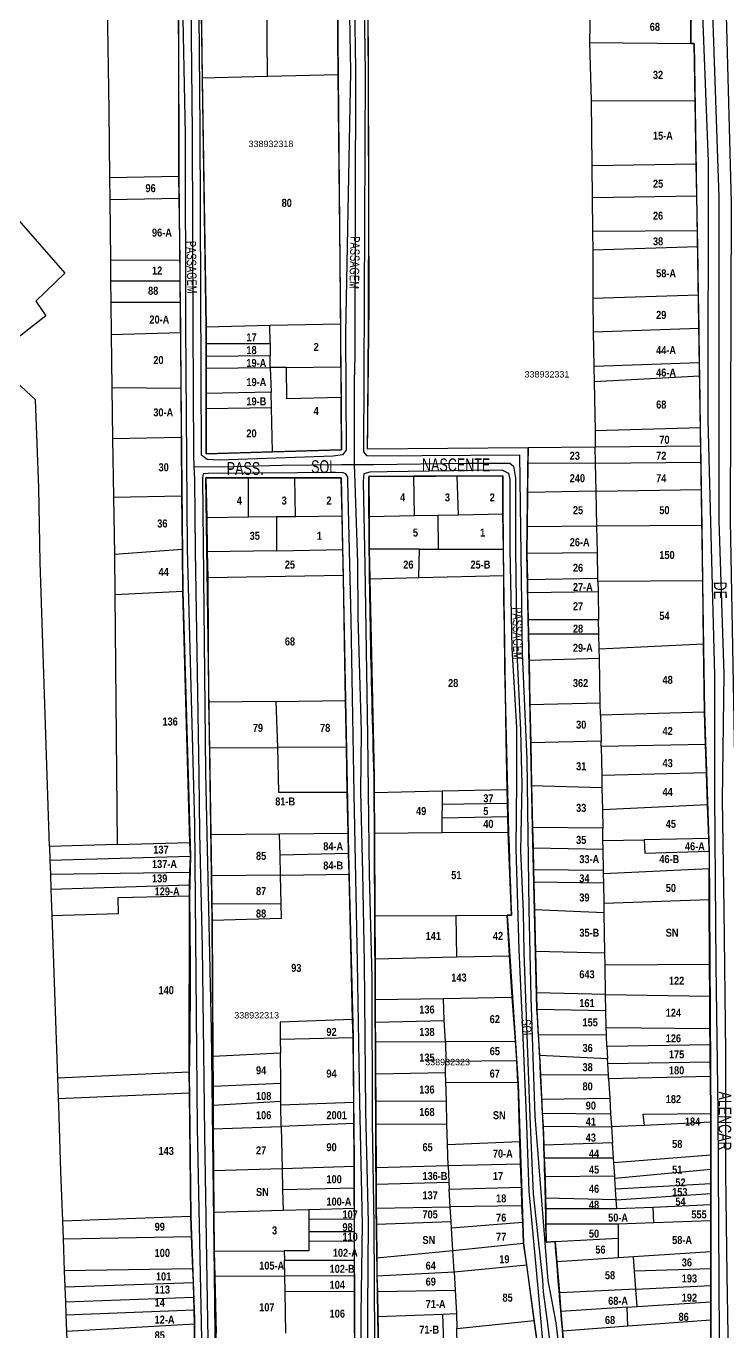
# Model space of a CAD drawing. Extents: x 206099 to 208675, y 4843659 to 4845705.
# Drawn here: x 208117.6 to 208336.8, y 4844599.5 to 4845007.4 of the extents above; entities that cross this region are included whole.
import ezdxf
from ezdxf.enums import TextEntityAlignment as Align

# ---------------------------------------------------------------- set-up
doc = ezdxf.new("R2010")
doc.units = 0
doc.header["$LTSCALE"] = 1.5
doc.header["$MEASUREMENT"] = 0
for name, color, linetype in [('CD-MALHA-LOTES', 40, 'CONTINUOUS'), ('CD_TXT_QUADRA', 7, 'CONTINUOUS'), ('RU-QUADRAS', 6, 'CONTINUOUS'), ('SV-EIXO-RUA-N-PAV', 6, 'CONTINUOUS'), ('SV-RUA-NAO-PAV-S-GUIA-C-GUIA', 7, 'CONTINUOUS'), ('SV-TXT-RUA-N-PAV-S-GUIA-C-GUIA', 7, 'CONTINUOUS'), ('Th_NmrPort', 7, 'CONTINUOUS')]:
    doc.layers.add(name, color=color, linetype=linetype)
doc.styles.add('ARIAL', font='ARIAL.TTF')
doc.styles.add('MONOTXT', font='ARIAL.TTF', dxfattribs={"height": 0.2})
doc.styles.get("Standard").update_dxf_attribs({"font": 'swisscbo.ttf'})

msp = doc.modelspace()

# ---------------------------------------------------------------- linework, layer by layer
at = {"layer": 'CD-MALHA-LOTES', "linetype": 'Continuous'}
for p, q in [((208215.11, 4844992.21), (208214.32, 4845075.59)), ((208171.54, 4845067.73), (208172.58, 4844991.19)), ((208165.28, 4844993.23), (208165.05, 4845051.06)), ((208192.99, 4844991.68), (208192.58, 4845034.66)), ((208142.96, 4845014.18), (208143.4, 4844981.06)), ((208224.76, 4844920.02), (208224.45, 4845013.69)), ((208293.78, 4845013.1), (208293.64, 4845002.3)), ((208325.29, 4845002.04), (208325.29, 4845012.98)), ((208293.64, 4845002.3), (208294.07, 4844984.07)), ((208293.64, 4845002.3), (208325.29, 4845002.04)), ((208326.34, 4845002.04), (208325.29, 4845002.04)), ((208326.65, 4844984.01), (208326.34, 4845002.04)), ((208165.32, 4844960.5), (208165.28, 4844993.23)), ((208192.99, 4844991.68), (208172.58, 4844991.19)), ((208172.58, 4844991.19), (208173.82, 4844913.38)), ((208215.11, 4844992.21), (208192.99, 4844991.68)), ((208215.87, 4844914.36), (208215.11, 4844992.21)), ((208294.07, 4844984.07), (208294.31, 4844963.77)), ((208326.65, 4844984.01), (208294.07, 4844984.07)), ((208326.97, 4844964.29), (208326.65, 4844984.01)), ((208143.4, 4844981.06), (208143.64, 4844960.11)), ((208326.97, 4844964.29), (208294.31, 4844963.77)), ((208294.31, 4844963.77), (208294.41, 4844953.87)), ((208327.13, 4844954.38), (208326.97, 4844964.29)), ((208143.64, 4844960.11), (208165.32, 4844960.5)), ((208143.64, 4844960.11), (208143.71, 4844953.26)), ((208165.41, 4844953.65), (208165.32, 4844960.5)), ((208143.71, 4844953.26), (208165.41, 4844953.65)), ((208165.67, 4844934.46), (208165.41, 4844953.65)), ((208294.41, 4844953.87), (208327.13, 4844954.38)), ((208294.41, 4844953.87), (208294.54, 4844943.29)), ((208327.32, 4844943.52), (208327.13, 4844954.38)), ((208143.71, 4844953.26), (208143.93, 4844934.26)), ((208114.62, 4844947.53), (208129.67, 4844930.25)), ((208327.32, 4844943.52), (208294.54, 4844943.29)), ((208294.54, 4844943.29), (208294.62, 4844937.38)), ((208327.4, 4844938.5), (208327.32, 4844943.52)), ((208327.4, 4844938.5), (208294.62, 4844937.38)), ((208294.62, 4844937.38), (208294.63, 4844922.48)), ((208327.65, 4844923.43), (208327.4, 4844938.5)), ((208143.93, 4844934.26), (208165.67, 4844934.46)), ((208143.93, 4844934.26), (208144, 4844927.84)), ((208165.75, 4844927.84), (208165.67, 4844934.46)), ((208129.67, 4844930.25), (208120.64, 4844921.47)), ((208144, 4844927.84), (208165.75, 4844927.84)), ((208144, 4844927.84), (208144.07, 4844921.22)), ((208165.84, 4844921.22), (208165.75, 4844927.84)), ((208120.64, 4844921.47), (208123.74, 4844916.96)), ((208144.07, 4844921.22), (208165.84, 4844921.22)), ((208144.07, 4844921.22), (208144.19, 4844911.09)), ((208165.91, 4844911.67), (208165.84, 4844921.22)), ((208294.63, 4844922.48), (208327.65, 4844923.43)), ((208294.63, 4844922.48), (208294.73, 4844911.8)), ((208327.82, 4844912.99), (208327.65, 4844923.43)), ((208123.74, 4844916.96), (208114.62, 4844909.68)), ((208224.28, 4844875.22), (208224.76, 4844920.02)), ((208193.76, 4844913.85), (208173.82, 4844913.38)), ((208173.82, 4844913.38), (208173.82, 4844908.23)), ((208215.87, 4844914.36), (208193.76, 4844913.85)), ((208193.82, 4844908.24), (208193.76, 4844913.85)), ((208215.95, 4844900.97), (208215.87, 4844914.36)), ((208327.82, 4844912.99), (208294.73, 4844911.8)), ((208328, 4844902.19), (208327.82, 4844912.99)), ((208144.19, 4844911.09), (208165.91, 4844911.67)), ((208144.19, 4844911.09), (208144.4, 4844894.49)), ((208166.04, 4844894.29), (208165.91, 4844911.67)), ((208294.73, 4844911.8), (208294.95, 4844901.07)), ((208173.82, 4844908.23), (208193.82, 4844908.24)), ((208173.82, 4844908.23), (208173.83, 4844904.19)), ((208193.82, 4844908.24), (208193.84, 4844904.38)), ((208193.84, 4844904.38), (208173.83, 4844904.19)), ((208173.83, 4844904.19), (208173.83, 4844900.56)), ((208173.83, 4844900.56), (208193.86, 4844900.77)), ((208193.86, 4844900.77), (208193.84, 4844904.38)), ((208198.97, 4844900.82), (208193.86, 4844900.77)), ((208193.86, 4844900.77), (208194.18, 4844893.09)), ((208198.97, 4844900.82), (208215.95, 4844900.97)), ((208199.07, 4844891.01), (208198.97, 4844900.82)), ((208215.95, 4844900.97), (208216, 4844891.39)), ((208328, 4844902.19), (208294.95, 4844901.07)), ((208294.95, 4844901.07), (208295.09, 4844896.26)), ((208328.05, 4844898.06), (208328, 4844902.19)), ((208173.83, 4844900.56), (208173.83, 4844892.7)), ((208328.05, 4844898.06), (208295.09, 4844896.26)), ((208328.3, 4844881.93), (208328.05, 4844898.06)), ((208120.5, 4844890.7), (208114.62, 4844896.24)), ((208144.4, 4844894.49), (208166.04, 4844894.29)), ((208144.4, 4844894.49), (208144.63, 4844878.62)), ((208166.15, 4844879.03), (208166.04, 4844894.29)), ((208194.18, 4844893.09), (208173.83, 4844892.7)), ((208173.83, 4844892.7), (208173.83, 4844887.9)), ((208194.28, 4844888.19), (208194.18, 4844893.09)), ((208295.09, 4844896.26), (208295.33, 4844881)), ((208121.52, 4844863.17), (208120.5, 4844890.7)), ((208216, 4844891.39), (208199.07, 4844891.01)), ((208216.09, 4844875.06), (208216, 4844891.39)), ((208194.28, 4844888.19), (208173.83, 4844887.9)), ((208173.83, 4844887.9), (208173.85, 4844873.83)), ((208194.56, 4844874.45), (208194.28, 4844888.19)), ((208328.3, 4844881.93), (208295.33, 4844881)), ((208295.33, 4844881), (208295.39, 4844875.87)), ((208328.39, 4844876.17), (208328.3, 4844881.93)), ((208144.63, 4844878.62), (208166.15, 4844879.03)), ((208144.63, 4844878.62), (208144.89, 4844860.3)), ((208166.29, 4844860.71), (208166.15, 4844879.03)), ((208328.39, 4844876.17), (208295.39, 4844875.87)), ((208328.47, 4844871.21), (208328.39, 4844876.17)), ((208173.85, 4844873.83), (208194.56, 4844874.45)), ((208194.56, 4844874.45), (208216.09, 4844875.06)), ((208274.46, 4844875.68), (208224.28, 4844875.22)), ((208274.46, 4844875.68), (208274.38, 4844870.74)), ((208295.39, 4844875.87), (208274.46, 4844875.68)), ((208295.49, 4844870.92), (208295.39, 4844875.87)), ((208274.38, 4844870.74), (208274.25, 4844861.73)), ((208295.49, 4844870.92), (208274.38, 4844870.74)), ((208295.49, 4844870.92), (208328.47, 4844871.21)), ((208295.66, 4844862.11), (208295.49, 4844870.92)), ((208328.59, 4844862.69), (208328.47, 4844871.21)), ((208173.74, 4844866.3), (208174.03, 4844853.95)), ((208187.03, 4844866.3), (208173.74, 4844866.3)), ((208187.02, 4844854.1), (208187.03, 4844866.3)), ((208201.59, 4844866.31), (208187.03, 4844866.3)), ((208216.07, 4844866.3), (208201.59, 4844866.31)), ((208201.72, 4844854.27), (208201.59, 4844866.31)), ((208216.33, 4844854.45), (208216.07, 4844866.3)), ((208238.76, 4844866.78), (208224.64, 4844866.72)), ((208224.64, 4844866.72), (208224.73, 4844854.25)), ((208252.23, 4844866.83), (208238.76, 4844866.78)), ((208238.92, 4844854.52), (208238.76, 4844866.78)), ((208266.52, 4844866.88), (208252.23, 4844866.83)), ((208252.7, 4844854.78), (208252.23, 4844866.83)), ((208266.57, 4844855.05), (208266.52, 4844866.88)), ((208121.97, 4844839.99), (208121.52, 4844863.17)), ((208144.89, 4844860.3), (208166.29, 4844860.71)), ((208144.89, 4844860.3), (208145.17, 4844842.49)), ((208166.41, 4844844.03), (208166.29, 4844860.71)), ((208274.25, 4844861.73), (208274.09, 4844850.97)), ((208295.66, 4844862.11), (208274.25, 4844861.73)), ((208295.66, 4844862.11), (208328.59, 4844862.69)), ((208295.88, 4844851.16), (208295.66, 4844862.11)), ((208328.75, 4844851.45), (208328.59, 4844862.69)), ((208174.03, 4844853.95), (208187.02, 4844854.1)), ((208174.03, 4844853.95), (208174.2, 4844843.2)), ((208187.02, 4844854.1), (208195.84, 4844854.2)), ((208195.84, 4844854.2), (208201.72, 4844854.27)), ((208195.84, 4844854.2), (208195.84, 4844843.55)), ((208201.72, 4844854.27), (208216.33, 4844854.45)), ((208216.55, 4844843.92), (208216.33, 4844854.45)), ((208224.73, 4844854.25), (208238.92, 4844854.52)), ((208224.73, 4844854.25), (208224.81, 4844844.01)), ((208238.92, 4844854.52), (208246.27, 4844854.66)), ((208246.27, 4844854.66), (208252.7, 4844854.78)), ((208246.42, 4844844.01), (208246.27, 4844854.66)), ((208252.7, 4844854.78), (208266.57, 4844855.05)), ((208266.72, 4844844.01), (208266.57, 4844855.05)), ((208274.09, 4844850.97), (208274.02, 4844842.7)), ((208295.88, 4844851.16), (208274.09, 4844850.97)), ((208328.75, 4844851.45), (208295.88, 4844851.16)), ((208296.05, 4844842.91), (208295.88, 4844851.16)), ((208328.96, 4844834.17), (208328.75, 4844851.45)), ((208145.17, 4844842.49), (208166.41, 4844844.03)), ((208166.51, 4844830.89), (208166.41, 4844844.03)), ((208195.84, 4844843.55), (208174.2, 4844843.2)), ((208195.84, 4844843.55), (208216.55, 4844843.92)), ((208216.72, 4844835.91), (208216.55, 4844843.92)), ((208224.81, 4844844.01), (208225.01, 4844834.73)), ((208240.45, 4844844.01), (208224.81, 4844844.01)), ((208240.32, 4844835.13), (208240.45, 4844844.01)), ((208240.45, 4844844.01), (208246.42, 4844844.01)), ((208246.42, 4844844.01), (208266.72, 4844844.01)), ((208266.83, 4844835.82), (208266.72, 4844844.01)), ((208124.86, 4844751.17), (208121.97, 4844839.99)), ((208145.17, 4844842.49), (208145.35, 4844829.87)), ((208174.2, 4844843.2), (208174.33, 4844835.13)), ((208296.05, 4844842.91), (208274.02, 4844842.7)), ((208274.02, 4844842.7), (208274.19, 4844834.48)), ((208296.2, 4844834.9), (208296.05, 4844842.91)), ((208174.33, 4844835.13), (208216.72, 4844835.91)), ((208217.08, 4844815.05), (208216.72, 4844835.91)), ((208240.32, 4844835.13), (208266.83, 4844835.82)), ((208267.54, 4844784.71), (208266.83, 4844835.82)), ((208174.33, 4844835.13), (208174.6, 4844796.19)), ((208225.01, 4844834.73), (208240.32, 4844835.13)), ((208225.01, 4844834.73), (208226.33, 4844773.14)), ((208296.2, 4844834.9), (208274.19, 4844834.48)), ((208274.19, 4844834.48), (208274.27, 4844830.43)), ((208296.22, 4844833.93), (208296.2, 4844834.9)), ((208328.96, 4844834.17), (208296.22, 4844833.93)), ((208296.22, 4844833.93), (208296.29, 4844830.66)), ((208329.2, 4844814.33), (208328.96, 4844834.17)), ((208145.35, 4844829.87), (208166.51, 4844830.89)), ((208145.35, 4844829.87), (208146.03, 4844751.75)), ((208167.49, 4844796.49), (208166.51, 4844830.89)), ((208296.29, 4844830.66), (208274.27, 4844830.43)), ((208274.27, 4844830.43), (208274.45, 4844821.92)), ((208296.29, 4844830.66), (208296.46, 4844821.92)), ((208296.46, 4844821.92), (208274.45, 4844821.92)), ((208274.45, 4844821.92), (208274.54, 4844817.42)), ((208296.55, 4844817.42), (208296.46, 4844821.92)), ((208217.4, 4844796.73), (208217.08, 4844815.05)), ((208274.54, 4844817.42), (208274.71, 4844809.23)), ((208296.55, 4844817.42), (208274.54, 4844817.42)), ((208296.64, 4844812.75), (208296.55, 4844817.42)), ((208329.2, 4844814.33), (208296.64, 4844812.75)), ((208296.7, 4844809.85), (208296.64, 4844812.75)), ((208329.48, 4844793.1), (208329.2, 4844814.33)), ((208296.7, 4844809.85), (208274.71, 4844809.23)), ((208274.71, 4844809.23), (208274.99, 4844795.41)), ((208296.98, 4844795.88), (208296.7, 4844809.85)), ((208168.78, 4844752.37), (208167.49, 4844796.49)), ((208195.65, 4844796.45), (208174.6, 4844796.19)), ((208174.6, 4844796.19), (208174.84, 4844781.99)), ((208195.65, 4844796.45), (208217.4, 4844796.73)), ((208195.65, 4844796.45), (208196.14, 4844782.09)), ((208217.64, 4844782.19), (208217.4, 4844796.73)), ((208296.98, 4844795.88), (208274.99, 4844795.41)), ((208274.99, 4844795.41), (208275.24, 4844783.48)), ((208297.05, 4844792.18), (208296.98, 4844795.88)), ((208329.48, 4844793.1), (208297.05, 4844792.18)), ((208297.05, 4844792.18), (208297.21, 4844784.09)), ((208329.83, 4844782.96), (208329.48, 4844793.1)), ((208267.92, 4844768.92), (208267.54, 4844784.71)), ((208297.21, 4844784.09), (208275.24, 4844783.48)), ((208275.24, 4844783.48), (208275.53, 4844770.14)), ((208297.25, 4844782.36), (208297.21, 4844784.09)), ((208329.83, 4844782.96), (208297.25, 4844782.36)), ((208297.25, 4844782.36), (208297.43, 4844773.31)), ((208330.13, 4844774.18), (208329.83, 4844782.96)), ((208174.84, 4844781.99), (208196.14, 4844782.09)), ((208174.84, 4844781.99), (208175.3, 4844754.82)), ((208217.64, 4844782.19), (208196.14, 4844782.09)), ((208196.14, 4844782.09), (208196.47, 4844768.15)), ((208217.93, 4844768.15), (208217.64, 4844782.19)), ((208330.13, 4844774.18), (208297.43, 4844773.31)), ((208330.49, 4844764.1), (208330.13, 4844774.18)), ((208226.33, 4844773.14), (208226.36, 4844768.03)), ((208275.53, 4844770.14), (208297.5, 4844769.53)), ((208275.53, 4844770.14), (208275.79, 4844757.1)), ((208297.43, 4844773.31), (208297.5, 4844769.53)), ((208196.47, 4844768.15), (208217.93, 4844768.15)), ((208218.2, 4844755.23), (208217.93, 4844768.15)), ((208226.36, 4844768.03), (208247.62, 4844768.49)), ((208226.36, 4844768.03), (208226.41, 4844755.33)), ((208247.62, 4844768.49), (208247.56, 4844764.39)), ((208247.62, 4844768.49), (208267.92, 4844768.92)), ((208268.02, 4844764.7), (208267.92, 4844768.92)), ((208297.5, 4844769.53), (208297.62, 4844762.63)), ((208247.56, 4844764.39), (208247.51, 4844760.13)), ((208247.56, 4844764.39), (208268.02, 4844764.7)), ((208268.12, 4844760.46), (208268.02, 4844764.7)), ((208330.49, 4844764.1), (208297.62, 4844762.63)), ((208297.62, 4844762.63), (208297.73, 4844756.89)), ((208330.84, 4844753.61), (208330.49, 4844764.1)), ((208247.51, 4844760.13), (208247.46, 4844755.5)), ((208247.51, 4844760.13), (208268.12, 4844760.46)), ((208268.23, 4844755.66), (208268.12, 4844760.46)), ((208196.78, 4844755.03), (208175.3, 4844754.82)), ((208175.3, 4844754.82), (208175.51, 4844741.93)), ((208218.2, 4844755.23), (208196.78, 4844755.03)), ((208196.94, 4844748.38), (208196.78, 4844755.03)), ((208218.33, 4844748.92), (208218.2, 4844755.23)), ((208226.41, 4844755.33), (208247.46, 4844755.5)), ((208226.41, 4844755.33), (208226.53, 4844729.51)), ((208247.46, 4844755.5), (208268.23, 4844755.66)), ((208269.2, 4844729.71), (208268.23, 4844755.66)), ((208297.73, 4844756.89), (208275.79, 4844757.1)), ((208275.79, 4844757.1), (208275.95, 4844750.6)), ((208297.8, 4844753.03), (208297.73, 4844756.89)), ((208146.03, 4844751.75), (208124.86, 4844751.17)), ((208124.86, 4844751.17), (208125.01, 4844746.88)), ((208146.03, 4844751.75), (208168.78, 4844752.37)), ((208168.9, 4844748.11), (208168.78, 4844752.37)), ((208297.83, 4844750.2), (208275.95, 4844750.6)), ((208275.95, 4844750.6), (208276.11, 4844743.83)), ((208297.8, 4844753.03), (208310.69, 4844753.26)), ((208297.83, 4844750.2), (208297.8, 4844753.03)), ((208297.96, 4844743.61), (208297.83, 4844750.2)), ((208330.84, 4844753.61), (208310.69, 4844753.26)), ((208310.69, 4844753.26), (208310.9, 4844749.1)), ((208310.9, 4844749.1), (208330.98, 4844749.66)), ((208330.98, 4844749.66), (208330.84, 4844753.61)), ((208330.98, 4844749.66), (208331.02, 4844744.13)), ((208125.01, 4844746.88), (208168.9, 4844748.11)), ((208125.01, 4844746.88), (208125.17, 4844742.4)), ((208168.74, 4844743.03), (208168.9, 4844748.11)), ((208218.33, 4844748.92), (208196.94, 4844748.38)), ((208197.07, 4844742.18), (208196.94, 4844748.38)), ((208218.47, 4844742.44), (208218.33, 4844748.92)), ((208168.74, 4844743.03), (208125.17, 4844742.4)), ((208125.17, 4844742.4), (208125.33, 4844737.66)), ((208168.68, 4844739.06), (208168.74, 4844743.03)), ((208197.07, 4844742.18), (208175.51, 4844741.93)), ((208175.51, 4844741.93), (208175.66, 4844733.08)), ((208197.07, 4844742.18), (208218.47, 4844742.44)), ((208197.27, 4844733.18), (208197.07, 4844742.18)), ((208219.61, 4844697.06), (208218.47, 4844742.44)), ((208276.11, 4844743.83), (208276.21, 4844740.04)), ((208297.96, 4844743.61), (208276.11, 4844743.83)), ((208297.99, 4844742.64), (208297.96, 4844743.61)), ((208331.02, 4844744.13), (208297.99, 4844742.64)), ((208298.03, 4844739.63), (208297.99, 4844742.64)), ((208331.02, 4844734.53), (208331.02, 4844744.13)), ((208168.68, 4844739.06), (208125.33, 4844737.66)), ((208125.33, 4844737.66), (208125.62, 4844729.62)), ((208168.63, 4844735.73), (208168.68, 4844739.06)), ((208298.03, 4844739.63), (208276.21, 4844740.04)), ((208276.21, 4844740.04), (208276.42, 4844731.3)), ((208298.14, 4844733.39), (208298.03, 4844739.63)), ((208146.32, 4844735.22), (208168.63, 4844735.73)), ((208146.45, 4844730.23), (208146.32, 4844735.22)), ((208168.57, 4844680.74), (208168.63, 4844735.73)), ((208298.14, 4844733.39), (208331.02, 4844734.53)), ((208298.19, 4844730.4), (208298.14, 4844733.39)), ((208331.04, 4844714.32), (208331.02, 4844734.53)), ((208125.62, 4844729.62), (208146.45, 4844730.23)), ((208125.62, 4844729.62), (208127.4, 4844678.91)), ((208197.27, 4844733.18), (208175.66, 4844733.08)), ((208175.66, 4844733.08), (208175.73, 4844728.07)), ((208197.37, 4844728.75), (208197.27, 4844733.18)), ((208226.53, 4844729.51), (208251.89, 4844729.62)), ((208226.53, 4844729.51), (208226.59, 4844716.06)), ((208251.89, 4844729.62), (208267.92, 4844729.69)), ((208251.89, 4844729.62), (208252.03, 4844716.64)), ((208267.92, 4844729.69), (208269.2, 4844729.71)), ((208268.64, 4844717.02), (208267.92, 4844729.69)), ((208298.19, 4844730.4), (208276.42, 4844731.3)), ((208276.42, 4844731.3), (208276.73, 4844718.29)), ((208298.41, 4844717.86), (208298.19, 4844730.4)), ((208175.73, 4844728.07), (208197.37, 4844728.75)), ((208175.73, 4844728.07), (208175.95, 4844685.56)), ((208252.03, 4844716.64), (208268.64, 4844717.02)), ((208269.47, 4844704.05), (208268.64, 4844717.02)), ((208298.41, 4844717.86), (208276.73, 4844718.29)), ((208276.73, 4844718.29), (208277.04, 4844705.45)), ((208298.48, 4844714.1), (208298.41, 4844717.86)), ((208226.59, 4844716.06), (208252.03, 4844716.64)), ((208226.59, 4844716.06), (208226.66, 4844703.34)), ((208331.04, 4844714.32), (208298.48, 4844714.1)), ((208298.64, 4844704.93), (208298.48, 4844714.1)), ((208331.14, 4844704.36), (208331.04, 4844714.32)), ((208298.64, 4844704.93), (208277.04, 4844705.45)), ((208277.04, 4844705.45), (208277.16, 4844700.19)), ((208298.64, 4844704.93), (208331.14, 4844704.36)), ((208298.73, 4844699.82), (208298.64, 4844704.93)), ((208226.66, 4844703.34), (208248.01, 4844703.69)), ((208226.66, 4844703.34), (208226.69, 4844696.23)), ((208248.01, 4844703.69), (208269.47, 4844704.05)), ((208248.21, 4844696.76), (208248.01, 4844703.69)), ((208270.51, 4844690.33), (208269.47, 4844704.05)), ((208331.24, 4844694.31), (208331.14, 4844704.36)), ((208219.61, 4844697.06), (208196.95, 4844696.26)), ((208219.76, 4844691.49), (208219.61, 4844697.06)), ((208226.69, 4844696.23), (208248.21, 4844696.76)), ((208248.66, 4844690.21), (208248.21, 4844696.76)), ((208298.73, 4844699.82), (208277.16, 4844700.19)), ((208277.16, 4844700.19), (208277.57, 4844692.25)), ((208298.82, 4844694.55), (208298.73, 4844699.82)), ((208196.95, 4844696.26), (208197, 4844690.98)), ((208226.69, 4844696.23), (208226.72, 4844690.1)), ((208298.82, 4844694.55), (208331.24, 4844694.31)), ((208298.86, 4844692.16), (208298.82, 4844694.55)), ((208331.3, 4844689.21), (208331.24, 4844694.31)), ((208197, 4844690.98), (208219.76, 4844691.49)), ((208197, 4844690.98), (208197.04, 4844686.6)), ((208219.97, 4844671.2), (208219.76, 4844691.49)), ((208226.72, 4844690.1), (208248.66, 4844690.21)), ((208226.72, 4844690.1), (208226.76, 4844680.14)), ((208248.66, 4844690.21), (208270.51, 4844690.33)), ((208248.66, 4844690.21), (208248.71, 4844684.09)), ((208270.87, 4844684.26), (208270.51, 4844690.33)), ((208298.86, 4844692.16), (208277.57, 4844692.25)), ((208277.57, 4844692.25), (208277.96, 4844685.86)), ((208299, 4844688.64), (208298.86, 4844692.16)), ((208331.3, 4844689.21), (208299, 4844688.64)), ((208299, 4844688.64), (208299.2, 4844684.85)), ((208331.33, 4844683.9), (208331.3, 4844689.21)), ((208197.04, 4844686.6), (208175.95, 4844685.56)), ((208175.95, 4844685.56), (208176, 4844676.29)), ((208197.12, 4844677.19), (208197.04, 4844686.6)), ((208299.2, 4844684.85), (208277.96, 4844685.86)), ((208277.96, 4844685.86), (208278.23, 4844679.81)), ((208299.31, 4844683.3), (208299.2, 4844684.85)), ((208127.4, 4844678.91), (208168.57, 4844680.74)), ((208168.6, 4844674.14), (208168.57, 4844680.74)), ((208226.76, 4844680.14), (208248.65, 4844680.49)), ((208248.65, 4844680.49), (208248.71, 4844684.09)), ((208248.72, 4844677.56), (208248.65, 4844680.49)), ((208248.71, 4844684.09), (208270.87, 4844684.26)), ((208271.26, 4844677.41), (208270.87, 4844684.26)), ((208299.31, 4844683.3), (208331.33, 4844683.9)), ((208299.52, 4844679.7), (208299.31, 4844683.3)), ((208331.38, 4844679.24), (208331.33, 4844683.9)), ((208127.4, 4844678.91), (208127.63, 4844672.43)), ((208176, 4844676.29), (208197.12, 4844677.19)), ((208176, 4844676.29), (208176.05, 4844670.23)), ((208197.17, 4844671.42), (208197.12, 4844677.19)), ((208226.76, 4844680.14), (208226.81, 4844671.7)), ((208248.88, 4844671.54), (208248.72, 4844677.56)), ((208248.72, 4844677.56), (208271.26, 4844677.41)), ((208271.28, 4844677.01), (208271.26, 4844677.41)), ((208271.85, 4844658.98), (208271.28, 4844677.01)), ((208278.23, 4844679.81), (208278.62, 4844672.19)), ((208299.52, 4844679.7), (208278.23, 4844679.81)), ((208299.57, 4844678.57), (208299.52, 4844679.7)), ((208331.38, 4844679.24), (208299.57, 4844678.57)), ((208299.57, 4844678.57), (208299.91, 4844672.49)), ((208331.5, 4844667.69), (208331.38, 4844679.24)), ((208127.63, 4844672.43), (208168.6, 4844674.14)), ((208127.63, 4844672.43), (208127.71, 4844670.18)), ((208169.05, 4844635.6), (208168.6, 4844674.14)), ((208278.62, 4844672.19), (208299.91, 4844672.49)), ((208278.62, 4844672.19), (208278.83, 4844667.84)), ((208299.91, 4844672.49), (208300.21, 4844667.57)), ((208127.71, 4844670.18), (208128.38, 4844649.65)), ((208197.17, 4844671.42), (208176.05, 4844670.23)), ((208176.05, 4844670.23), (208176.06, 4844662.9)), ((208197.18, 4844670.34), (208197.17, 4844671.42)), ((208219.97, 4844671.2), (208197.18, 4844670.34)), ((208197.24, 4844663.71), (208197.18, 4844670.34)), ((208220.03, 4844664.57), (208219.97, 4844671.2)), ((208226.81, 4844671.7), (208248.88, 4844671.54)), ((208226.81, 4844671.7), (208226.85, 4844664.37)), ((208249.07, 4844664.53), (208248.88, 4844671.54)), ((208220.03, 4844664.57), (208197.24, 4844663.71)), ((208220.14, 4844651.16), (208220.03, 4844664.57)), ((208226.85, 4844664.37), (208249.07, 4844664.53)), ((208226.85, 4844664.37), (208226.92, 4844650.89)), ((208249.25, 4844658.05), (208249.07, 4844664.53)), ((208278.83, 4844667.84), (208300.21, 4844667.57)), ((208278.83, 4844667.84), (208279.08, 4844663.76)), ((208300.21, 4844667.57), (208300.44, 4844663.54)), ((208310.77, 4844663.99), (208300.44, 4844663.54)), ((208310.39, 4844667.52), (208331.5, 4844667.69)), ((208310.77, 4844663.99), (208310.39, 4844667.52)), ((208331.52, 4844664.98), (208310.77, 4844663.99)), ((208331.52, 4844664.98), (208331.5, 4844667.69)), ((208331.5, 4844654.66), (208331.52, 4844664.98)), ((208176.06, 4844662.9), (208197.24, 4844663.71)), ((208176.06, 4844662.9), (208176.07, 4844662.62)), ((208176.07, 4844662.62), (208176.14, 4844649.83)), ((208197.24, 4844663.71), (208197.55, 4844650.48)), ((208279.08, 4844663.76), (208300.44, 4844663.54)), ((208279.08, 4844663.76), (208279.31, 4844657.81)), ((208300.44, 4844663.54), (208300.75, 4844658.51)), ((208249.25, 4844658.05), (208271.85, 4844658.98)), ((208249.43, 4844651.44), (208249.25, 4844658.05)), ((208272.07, 4844652), (208271.85, 4844658.98)), ((208300.75, 4844658.51), (208279.31, 4844657.81)), ((208279.31, 4844657.81), (208279.48, 4844653.81)), ((208301.1, 4844653.74), (208300.75, 4844658.51)), ((208249.43, 4844651.44), (208272.07, 4844652)), ((208272.33, 4844644.72), (208272.07, 4844652)), ((208301.1, 4844653.74), (208279.48, 4844653.81)), ((208279.48, 4844653.81), (208279.7, 4844647.9)), ((208301.18, 4844652.28), (208301.1, 4844653.74)), ((208331.5, 4844654.66), (208301.18, 4844652.28)), ((208301.47, 4844648.12), (208301.18, 4844652.28)), ((208331.51, 4844650.25), (208331.5, 4844654.66)), ((208128.38, 4844649.65), (208128.94, 4844634.16)), ((208197.55, 4844650.48), (208176.14, 4844649.83)), ((208176.14, 4844649.83), (208176.2, 4844636.92)), ((208220.14, 4844651.16), (208197.55, 4844650.48)), ((208197.55, 4844650.48), (208197.73, 4844643.9)), ((208220.14, 4844644.36), (208220.14, 4844651.16)), ((208226.92, 4844650.89), (208249.43, 4844651.44)), ((208226.92, 4844650.89), (208226.95, 4844645.63)), ((208249.43, 4844651.44), (208249.66, 4844646.24)), ((208301.47, 4844648.12), (208279.7, 4844647.9)), ((208279.7, 4844647.9), (208279.88, 4844641.23)), ((208301.48, 4844647.43), (208301.47, 4844648.12)), ((208331.51, 4844650.25), (208301.48, 4844647.43)), ((208331.54, 4844645.74), (208331.51, 4844650.25)), ((208220.14, 4844644.36), (208197.73, 4844643.9)), ((208197.73, 4844643.9), (208197.9, 4844637.54)), ((208220.14, 4844638.18), (208220.14, 4844644.36)), ((208226.95, 4844645.63), (208249.66, 4844646.24)), ((208226.95, 4844645.63), (208226.99, 4844638.16)), ((208249.66, 4844646.24), (208249.78, 4844644.09)), ((208249.78, 4844644.09), (208272.33, 4844644.72)), ((208250.09, 4844638.53), (208249.78, 4844644.09)), ((208272.48, 4844638.89), (208272.33, 4844644.72)), ((208301.71, 4844644.04), (208301.48, 4844647.43)), ((208331.54, 4844645.74), (208301.71, 4844644.04)), ((208301.92, 4844640.71), (208301.71, 4844644.04)), ((208331.54, 4844642.75), (208331.54, 4844645.74)), ((208301.92, 4844640.71), (208279.88, 4844641.23)), ((208279.88, 4844641.23), (208279.93, 4844638.01)), ((208301.92, 4844640.71), (208331.54, 4844642.75)), ((208302.1, 4844638.01), (208301.92, 4844640.71)), ((208331.54, 4844639.27), (208331.54, 4844642.75)), ((208128.94, 4844634.16), (208169.05, 4844635.6)), ((208169.3, 4844629.34), (208169.05, 4844635.6)), ((208176.2, 4844636.92), (208197.9, 4844637.54)), ((208176.2, 4844636.92), (208176.38, 4844624.76)), ((208197.9, 4844637.54), (208205.91, 4844637.77)), ((208205.91, 4844637.77), (208220.14, 4844638.18)), ((208205.91, 4844637.77), (208205.91, 4844634.58)), ((208220.14, 4844634.68), (208220.14, 4844638.18)), ((208226.99, 4844638.16), (208250.09, 4844638.53)), ((208226.99, 4844638.16), (208227.01, 4844633.19)), ((208272.48, 4844638.89), (208250.09, 4844638.53)), ((208250.35, 4844633.99), (208250.09, 4844638.53)), ((208272.75, 4844633.66), (208272.48, 4844638.89)), ((208279.93, 4844638.01), (208302.1, 4844638.01)), ((208279.93, 4844638.01), (208279.99, 4844633.17)), ((208302.1, 4844638.01), (208313.46, 4844638.5)), ((208313.46, 4844638.5), (208331.54, 4844639.27)), ((208313.65, 4844633.57), (208313.46, 4844638.5)), ((208331.54, 4844634.2), (208331.54, 4844639.27)), ((208128.94, 4844634.16), (208129.14, 4844628.57)), ((208220.14, 4844634.68), (208205.91, 4844634.58)), ((208205.91, 4844634.58), (208205.91, 4844630.84)), ((208220.14, 4844630.84), (208220.14, 4844634.68)), ((208227.01, 4844633.19), (208250.35, 4844633.99)), ((208227.01, 4844633.19), (208227.14, 4844622.6)), ((208250.49, 4844631.87), (208250.35, 4844633.99)), ((208272.75, 4844633.66), (208250.49, 4844631.87)), ((208250.91, 4844624.97), (208250.49, 4844631.87)), ((208273.02, 4844627.18), (208272.75, 4844633.66)), ((208302.66, 4844633.19), (208279.99, 4844633.17)), ((208279.99, 4844633.17), (208280.07, 4844627.57)), ((208313.65, 4844633.57), (208302.66, 4844633.19)), ((208302.66, 4844628.78), (208302.66, 4844633.19)), ((208331.54, 4844634.2), (208313.65, 4844633.57)), ((208331.54, 4844624.51), (208331.54, 4844634.2)), ((208129.14, 4844628.57), (208169.3, 4844629.34)), ((208129.14, 4844628.57), (208129.5, 4844618.58)), ((208169.71, 4844619.16), (208169.3, 4844629.34)), ((208205.91, 4844630.84), (208220.14, 4844630.84)), ((208205.91, 4844630.84), (208205.91, 4844627.76)), ((208220.14, 4844627.88), (208205.91, 4844627.76)), ((208205.91, 4844627.76), (208205.91, 4844624.87)), ((208220.14, 4844627.88), (208220.14, 4844630.84)), ((208220.14, 4844621.88), (208220.14, 4844627.88)), ((208280.07, 4844627.57), (208282.86, 4844627.72)), ((208282.86, 4844627.72), (208302.66, 4844628.78)), ((208282.86, 4844627.72), (208283.39, 4844621.37)), ((208302.66, 4844622.62), (208302.66, 4844628.78)), ((208176.38, 4844624.76), (208198.23, 4844624.84)), ((208176.38, 4844624.76), (208176.55, 4844616.77)), ((208205.91, 4844624.87), (208198.23, 4844624.84)), ((208198.23, 4844624.84), (208198.31, 4844621.88)), ((208227.14, 4844622.6), (208250.91, 4844624.97)), ((208250.91, 4844624.97), (208273.02, 4844627.18)), ((208251.3, 4844618.25), (208250.91, 4844624.97)), ((208274.02, 4844620.48), (208273.02, 4844627.18)), ((208331.54, 4844624.51), (208307.35, 4844622.93)), ((208331.54, 4844619.15), (208331.54, 4844624.51)), ((208169.71, 4844619.16), (208129.5, 4844618.58)), ((208169.85, 4844614.87), (208169.71, 4844619.16)), ((208198.31, 4844621.88), (208220.14, 4844621.88)), ((208198.45, 4844616.87), (208198.31, 4844621.88)), ((208220.14, 4844616.97), (208220.14, 4844621.88)), ((208227.14, 4844622.6), (208227.15, 4844617.02)), ((208251.3, 4844618.25), (208274.02, 4844620.48)), ((208276.36, 4844603.01), (208274.02, 4844620.48)), ((208302.66, 4844622.62), (208283.39, 4844621.37)), ((208283.39, 4844621.37), (208284.2, 4844611.71)), ((208307.35, 4844622.93), (208302.66, 4844622.62)), ((208307.68, 4844618.43), (208307.35, 4844622.93)), ((208331.54, 4844619.15), (208307.68, 4844618.43)), ((208331.54, 4844614.02), (208331.54, 4844619.15)), ((208129.5, 4844618.58), (208129.69, 4844613.46)), ((208198.45, 4844616.87), (208176.55, 4844616.77)), ((208176.55, 4844616.77), (208176.93, 4844598.96)), ((208220.14, 4844616.97), (208198.45, 4844616.87)), ((208198.53, 4844612.07), (208198.45, 4844616.87)), ((208220.14, 4844611.96), (208220.14, 4844616.97)), ((208227.15, 4844617.02), (208251.3, 4844618.25)), ((208227.15, 4844617.02), (208227.41, 4844612.1)), ((208251.3, 4844618.25), (208251.64, 4844612.56)), ((208308.09, 4844612.88), (208307.68, 4844618.43)), ((208169.85, 4844614.87), (208129.69, 4844613.46)), ((208129.69, 4844613.46), (208129.85, 4844608.89)), ((208170, 4844610.39), (208169.85, 4844614.87)), ((208198.76, 4844599.05), (208198.53, 4844612.07)), ((208220.14, 4844611.96), (208198.53, 4844612.07)), ((208220.14, 4844603.97), (208220.14, 4844611.96)), ((208227.41, 4844612.1), (208251.64, 4844612.56)), ((208227.41, 4844612.1), (208227.52, 4844604.28)), ((208251.64, 4844612.56), (208252.05, 4844605.23)), ((208308.09, 4844612.88), (208284.2, 4844611.71)), ((208284.2, 4844611.71), (208284.69, 4844605.9)), ((208308.09, 4844612.88), (208331.54, 4844614.02)), ((208308.5, 4844607.44), (208308.09, 4844612.88)), ((208331.54, 4844608.93), (208331.54, 4844614.02)), ((208129.85, 4844608.89), (208170, 4844610.39)), ((208129.85, 4844608.89), (208129.99, 4844604.87)), ((208170.13, 4844606.34), (208170, 4844610.39)), ((208305.38, 4844607.24), (208284.69, 4844605.9)), ((208305.38, 4844607.24), (208308.5, 4844607.44)), ((208305.59, 4844601.26), (208305.38, 4844607.24)), ((208308.5, 4844607.44), (208331.54, 4844608.93)), ((208331.5, 4844603.15), (208331.54, 4844608.93)), ((208129.99, 4844604.87), (208170.13, 4844606.34)), ((208129.99, 4844604.87), (208130.19, 4844599.63)), ((208170.16, 4844601.9), (208170.13, 4844606.34)), ((208220.18, 4844599.14), (208220.14, 4844603.97)), ((208227.52, 4844604.28), (208247.83, 4844605.07)), ((208227.52, 4844604.28), (208227.65, 4844595.4)), ((208247.83, 4844605.07), (208252.05, 4844605.23)), ((208248.13, 4844596.07), (208247.83, 4844605.07)), ((208252.05, 4844605.23), (208252.15, 4844600.56)), ((208252.15, 4844600.56), (208276.36, 4844603.01)), ((208278.63, 4844586.14), (208276.36, 4844603.01)), ((208284.69, 4844605.9), (208285.21, 4844599.76)), ((208331.5, 4844603.15), (208305.59, 4844601.26)), ((208331.54, 4844598.1), (208331.5, 4844603.15)), ((208170.16, 4844601.9), (208130.19, 4844599.63)), ((208130.19, 4844599.63), (208130.39, 4844594.04)), ((208170.22, 4844596.27), (208170.16, 4844601.9)), ((208252.37, 4844589.47), (208252.15, 4844600.56)), ((208305.59, 4844601.26), (208285.21, 4844599.76)), ((208285.21, 4844599.76), (208285.68, 4844594.08))]:
    msp.add_line(p, q, dxfattribs=at)
at = {"layer": 'RU-QUADRAS', "color": 6, "linetype": 'Continuous'}
for points in [[(208326.3, 4845125.75, 0.006185), (208325.29, 4845002.04), (208326.34, 4845002.04), (208329.48, 4844793.1), (208330.98, 4844749.66), (208331.52, 4844664.98), (208331.54, 4844563.15)], [(208291.54, 4844529.77, -0.004718), (208282.86, 4844627.72), (208280.07, 4844627.57, 0.01375), (208277.16, 4844700.19), (208275.79, 4844757.1), (208274.02, 4844842.7), (208274.46, 4844875.68), (208224.28, 4844875.22, 0.005994), (208223.54, 4845098.26)], [(208165.05, 4845051.06), (208165.32, 4844960.5), (208166.51, 4844830.89), (208168.9, 4844748.11), (208168.63, 4844735.77, -0.00849), (208168.57, 4844680.74), (208169.05, 4844635.6), (208170.13, 4844606.34, 0.006602), (208171.89, 4844513.1)], [(208059.79, 4844544.47), (208053.02, 4844690.61), (208043.91, 4844919.87), (208066.62, 4844956.95), (208087.25, 4844978.44, -0.00762), (208142.41, 4845043.53)], [(208342.2, 4844718.69, -0.003017), (208339.21, 4844898.39)]]:
    msp.add_lwpolyline(points, format="xyb", dxfattribs=at)
for points in [[(208171.54, 4845067.73), (208179.16, 4845075.83), (208173.01, 4845082.73), (208197.49, 4845109.28), (208205.55, 4845117.5), (208207.68, 4845109.46), (208214, 4845108.82), (208216.09, 4844875.06), (208173.85, 4844873.83), (208173.82, 4844913.38)], [(208173.74, 4844866.3), (208216.07, 4844866.3), (208218.33, 4844748.92), (208219.76, 4844691.62), (208220.26, 4844585.87), (208221.64, 4844517.04), (208186.05, 4844516.01), (208182.88, 4844517.82), (208185.33, 4844520.57), (208179.22, 4844528.16), (208178.02, 4844549.54), (208176.38, 4844624.76), (208175.73, 4844728.07)]]:
    msp.add_lwpolyline(points, close=True, dxfattribs=at)
msp.add_lwpolyline([(208224.64, 4844866.72), (208266.52, 4844866.88, 0.00888), (208269.2, 4844729.71), (208267.92, 4844729.69), (208271.28, 4844677.01), (208273.02, 4844627.18), (208279.96, 4844576.06), (208283.58, 4844528.4), (208283.2, 4844528.38), (208283.75, 4844517.9), (208229.03, 4844517.1), (208227.94, 4844553.35), (208227.8, 4844584.9), (208226.96, 4844638.15), (208226.33, 4844773.14, -0.00714)], format="xyb", close=True, dxfattribs=at)
at = {"layer": 'SV-EIXO-RUA-N-PAV', "flags": 128}
for points in [[(208314.01, 4845264.43), (208320.94, 4845258.77), (208326.48, 4845251.71), (208329, 4845243.15), (208329, 4845227.53), (208331.01, 4845128.52), (208330.51, 4845081.66), (208330.51, 4845062.52), (208331.52, 4845026.74), (208334.04, 4844953.94), (208334.04, 4844883.9), (208334.04, 4844852.91), (208335.55, 4844805.05), (208335.04, 4844765.75), (208335.55, 4844731.49), (208336.05, 4844686.89), (208336.05, 4844649.11), (208336.55, 4844617.36), (208337.14, 4844579.92), (208336.55, 4844535.99), (208337.2, 4844504.78)], [(208155.68, 4845082.81), (208163.34, 4845073.58), (208167.27, 4845063.17), (208167.86, 4845055.91), (208168.84, 4845034.69), (208169.43, 4844974.1), (208169.63, 4844913.8), (208169.89, 4844873.56), (208170, 4844869.89), (208170.22, 4844865.78), (208170.41, 4844843.59), (208171.59, 4844773.57), (208171.79, 4844755.4), (208172.57, 4844719.65), (208172.97, 4844686.75), (208173.36, 4844661.22), (208174.14, 4844609.07), (208174.73, 4844573.81), (208175.13, 4844546.61), (208175.72, 4844524.7), (208176.51, 4844517.78), (208177.69, 4844512.77)], [(208226.15, 4844504.7), (208226.1, 4844511.45), (208226.17, 4844513.43), (208226.29, 4844516.95), (208225.31, 4844542.88), (208224.72, 4844567.63), (208224.33, 4844591.49), (208224.33, 4844606.42), (208224.52, 4844633.72), (208223.74, 4844668.39), (208223.35, 4844715.03), (208222.76, 4844742.92), (208222.17, 4844768.16), (208222.36, 4844787.02), (208221.38, 4844822.86), (208221.19, 4844839.76), (208220.4, 4844864.8), (208220.2, 4844870.49), (208220.2, 4844896.42), (208220.4, 4844904.47), (208220.55, 4844994.21), (208219.99, 4845033.85)], [(208170, 4844869.89), (208178.56, 4844869.71), (208197.42, 4844870.3), (208216.08, 4844870.49), (208220.2, 4844870.49), (208226.1, 4844870.49), (208255.56, 4844870.89), (208268.72, 4844870.89), (208269.9, 4844869.9), (208270.48, 4844866.17), (208270.48, 4844843.78), (208270.88, 4844811.67), (208272.06, 4844787.51), (208272.25, 4844778.28), (208272.45, 4844770.62), (208272.06, 4844749.7), (208272.84, 4844730.85), (208273.04, 4844717.88), (208273.63, 4844703.64), (208274.02, 4844692.45), (208275, 4844666.72), (208275.98, 4844642.66), (208278.93, 4844615.75), (208279.13, 4844612.02), (208280.5, 4844602), (208282.27, 4844587.37)]]:
    msp.add_lwpolyline(points, dxfattribs=at)
at = {"layer": 'SV-RUA-NAO-PAV-S-GUIA-C-GUIA', "flags": 128}
for points in [[(208339.67, 4844580.97), (208339.28, 4844633.01), (208339.63, 4844745.24), (208337.68, 4844853.1), (208337.95, 4844952.31), (208335.98, 4845026.46), (208333.99, 4845081.66), (208332.11, 4845227.94), (208330.85, 4845271.36)], [(208334.48, 4844504.72), (208334.45, 4844515.29), (208334.21, 4844597.47), (208333.8, 4844668.15), (208333.12, 4844714.15), (208332.72, 4844767.31), (208332.78, 4844804.69), (208330.69, 4844884.41), (208330.82, 4844965.23), (208328.41, 4845027.24), (208328.27, 4845030.85), (208327.27, 4845062.6), (208327.51, 4845129.36), (208325.57, 4845243.12), (208324.58, 4845245.35), (208322.49, 4845247.29), (208319.83, 4845248.62), (208316.69, 4845249.31), (208314.09, 4845249.37), (208311.49, 4845248.57)], [(208219.18, 4845140.69), (208219.38, 4845140.3), (208221.18, 4845135.15), (208221.81, 4845128.62), (208221.53, 4845109.68), (208222.84, 4845034.18), (208223.55, 4844993.18), (208222.96, 4844874.38), (208223.94, 4844873.26), (208226.13, 4844873.21), (208271.72, 4844873.53), (208272.59, 4844811.41), (208274.01, 4844778.29), (208274.68, 4844731.59), (208275.3, 4844704), (208276.55, 4844666.89), (208280.59, 4844615.49), (208281.09, 4844612.87), (208283.07, 4844602.37), (208285.05, 4844585.8), (208287.97, 4844557.13), (208289.22, 4844533.58), (208289.03, 4844510.36), (208289.3, 4844504.72)], [(208214.3, 4845134.87), (208216.1, 4845133.06), (208216.99, 4845130.83), (208217.15, 4845128.69), (208216.87, 4845109.68), (208218.18, 4845034.29), (208218.89, 4844993.1), (208217.41, 4844911.59), (208217.57, 4844874.95), (208216.43, 4844873.5), (208213.54, 4844873.09), (208177.93, 4844871.8), (208174.19, 4844872.08), (208172.36, 4844873.42), (208171.98, 4844975.31), (208171.47, 4845035.35), (208171.12, 4845057.51), (208169.83, 4845065.6), (208164.55, 4845077.8)], [(208160.6, 4845073.22), (208164.4, 4845064.18), (208165.54, 4845057.01), (208166, 4845035.47), (208167.3, 4844973.67), (208167.43, 4844913.87), (208167.91, 4844844), (208170.18, 4844758.17), (208171.04, 4844663.32), (208172.49, 4844592.07), (208173.58, 4844541.4), (208174.29, 4844518.26), (208174.15, 4844513.56), (208171.43, 4844509.97), (208166.09, 4844507.74), (208157.51, 4844505.54), (208153.4, 4844504.73)], [(208226.5, 4844596.8), (208226.28, 4844632.84), (208225.84, 4844664.88), (208225.75, 4844710.12), (208224.91, 4844742.52), (208224.33, 4844785.67), (208223.54, 4844838.94), (208222.98, 4844865.12), (208223.18, 4844867.66), (208225.04, 4844868.21), (208230.44, 4844868.26), (208263.33, 4844868.83), (208266.43, 4844868.75), (208268.26, 4844867.75), (208268.67, 4844865.79), (208268.76, 4844844.02), (208269.37, 4844813.13), (208270.75, 4844788.28), (208270.79, 4844771.51), (208270.59, 4844750.55), (208271.49, 4844718.85), (208272.67, 4844694), (208273.86, 4844667.1), (208274.61, 4844643.46), (208277.43, 4844613.17), (208279.59, 4844589.75)], [(208222.22, 4844589.74), (208222.31, 4844605.06), (208222.69, 4844633.12), (208221.81, 4844671.13), (208221.09, 4844714.93), (208220.04, 4844767.55), (208219.12, 4844821.97), (208218.14, 4844865.38), (208218.06, 4844866.49), (208217.48, 4844867.6), (208216.29, 4844867.93), (208174.45, 4844867.67), (208172.95, 4844867.51), (208172.73, 4844866.26), (208173.68, 4844774.16), (208175.41, 4844693.89), (208176.4, 4844608.8), (208177.25, 4844526.8)]]:
    msp.add_lwpolyline(points, dxfattribs=at)

# ---------------------------------------------------------------- texts
at = {"layer": 'CD_TXT_QUADRA', "color": 7, "linetype": 'Continuous', "style": 'MONOTXT'}
for s, p in [('338932318', (208187.1, 4844969.64)), ('338932331', (208273.31, 4844897.65)), ('338932313', (208182.63, 4844697.41)), ('338932323', (208242.28, 4844682.79))]:
    msp.add_text(s, height=2, dxfattribs=at).set_placement(p)
at = {"layer": 'SV-TXT-RUA-N-PAV-S-GUIA-C-GUIA', "style": 'ARIAL', "width": 0.7}
for s, height, rotation, p in [('PASSAGEM', 3, 269, (208218.88, 4844941.81)), ('PASSAGEM', 3, 271, (208167.66, 4844940.3)), ('DE', 4, 271, (208332.43, 4844833.85)), ('PASSAGEM', 3, 271, (208269.5, 4844825.88)), ('SOL', 3, 274, (208272.29, 4844697.03)), ('ALENCAR', 4, 270, (208333.9, 4844674.6))]:
    msp.add_text(s, height=height, rotation=rotation, dxfattribs=at).set_placement(p)
for s, p in [('NASCENTE', (208241.29, 4844868.37)), ('PASS.', (208180.28, 4844867.24)), ('SOL', (208206.64, 4844867.81))]:
    msp.add_text(s, height=4, dxfattribs=at).set_placement(p)
at = {"layer": 'Th_NmrPort', "color": 1}
for s, p in [('68', (208312.42, 4845007.2)), ('32', (208313.42, 4844992.2)), ('15-A', (208313.42, 4844973.2)), ('96', (208154.89, 4844956.8)), ('25', (208313.42, 4844958.2)), ('80', (208197.42, 4844952.2)), ('26', (208313.42, 4844948.2)), ('96-A', (208156.93, 4844942.92)), ('38', (208313.42, 4844940.2)), ('12', (208156.93, 4844931.07)), ('58-A', (208314.42, 4844930.2)), ('88', (208155.7, 4844924.74)), ('20-A', (208156.11, 4844915.76)), ('29', (208314.42, 4844917.2)), ('17', (208186.42, 4844910.2)), ('18', (208186.42, 4844906.2)), ('2', (208207.42, 4844907.2)), ('44-A', (208314.42, 4844906.2)), ('20', (208157.34, 4844903.1)), ('19-A', (208186.42, 4844902.2)), ('19-A', (208186.42, 4844896.2)), ('46-A', (208314.42, 4844899.2)), ('19-B', (208186.42, 4844890.2)), ('4', (208207.42, 4844887.2)), ('68', (208314.42, 4844889.2)), ('30-A', (208157.34, 4844886.76)), ('20', (208186.42, 4844880.2)), ('70', (208315.42, 4844878.2)), ('23', (208287.42, 4844873.2)), ('72', (208314.42, 4844873.2)), ('30', (208158.97, 4844869.61)), ('240', (208287.42, 4844866.2)), ('74', (208314.42, 4844866.2)), ('4', (208183.42, 4844859.2)), ('3', (208197.42, 4844859.2)), ('2', (208211.42, 4844859.2)), ('4', (208234.42, 4844860.2)), ('3', (208248.42, 4844860.2)), ('2', (208262.42, 4844860.2)), ('25', (208288.42, 4844856.2)), ('50', (208315.42, 4844856.2)), ('36', (208158.56, 4844852.05)), ('35', (208187.42, 4844848.2)), ('1', (208208.42, 4844848.2)), ('5', (208238.42, 4844849.2)), ('1', (208259.42, 4844849.2)), ('26-A', (208287.42, 4844846.2)), ('150', (208315.42, 4844842.2)), ('25', (208198.42, 4844839.2)), ('26', (208235.42, 4844839.2)), ('25-B', (208256.42, 4844839.2)), ('26', (208288.42, 4844838.2)), ('44', (208158.97, 4844836.94)), ('27-A', (208288.42, 4844832.2)), ('27', (208288.42, 4844826.2)), ('54', (208315.42, 4844823.2)), ('28', (208288.42, 4844819.2)), ('68', (208198.42, 4844815.2)), ('29-A', (208288.42, 4844813.2)), ('28', (208249.42, 4844802.2)), ('362', (208288.42, 4844802.2)), ('48', (208316.42, 4844803.2)), ('136', (208160.2, 4844790.18)), ('30', (208289.42, 4844789.2)), ('79', (208188.42, 4844788.2)), ('78', (208209.42, 4844788.2)), ('42', (208316.42, 4844787.2)), ('43', (208316.42, 4844777.2)), ('31', (208289.42, 4844776.2)), ('81-B', (208195.42, 4844765.2)), ('37', (208260.42, 4844766.2)), ('44', (208316.42, 4844768.2)), ('49', (208239.42, 4844762.2)), ('5', (208260.42, 4844762.2)), ('33', (208289.42, 4844763.2)), ('40', (208260.42, 4844758.2)), ('45', (208317.42, 4844758.2)), ('35', (208289.42, 4844753.2)), ('137', (208157.34, 4844750.16)), ('84-A', (208210.42, 4844751.2)), ('46-A', (208323.42, 4844751.2)), ('137-A', (208156.93, 4844745.66)), ('85', (208189.42, 4844748.2)), ('84-B', (208210.42, 4844745.2)), ('33-A', (208290.42, 4844747.2)), ('46-B', (208315.42, 4844747.2)), ('139', (208156.93, 4844741.17)), ('51', (208250.42, 4844742.2)), ('34', (208290.42, 4844741.2)), ('129-A', (208157.75, 4844737.09)), ('87', (208189.42, 4844737.2)), ('50', (208317.42, 4844738.2)), ('39', (208290.42, 4844735.2)), ('88', (208189.42, 4844730.2)), ('35-B', (208290.42, 4844724.2)), ('SN', (208317.42, 4844724.2)), ('141', (208242.42, 4844723.2)), ('42', (208263.42, 4844723.2)), ('93', (208200.42, 4844713.2)), ('143', (208250.42, 4844710.2)), ('643', (208290.42, 4844711.2)), ('122', (208318.42, 4844709.2)), ('140', (208158.97, 4844706.25)), ('136', (208240.42, 4844700.2)), ('161', (208290.42, 4844702.2)), ('62', (208262.42, 4844697.2)), ('155', (208291.42, 4844696.2)), ('124', (208317.42, 4844699.2)), ('92', (208211.42, 4844693.2)), ('138', (208240.42, 4844693.2)), ('65', (208262.42, 4844687.2)), ('36', (208291.42, 4844688.2)), ('126', (208317.42, 4844691.2)), ('135', (208240.42, 4844685.2)), ('175', (208318.42, 4844686.2)), ('94', (208189.42, 4844681.2)), ('94', (208211.42, 4844680.2)), ('67', (208262.42, 4844680.2)), ('38', (208291.42, 4844682.2)), ('180', (208318.42, 4844681.2)), ('136', (208240.42, 4844675.2)), ('80', (208291.42, 4844676.2)), ('108', (208189.42, 4844673.2)), ('182', (208317.42, 4844672.2)), ('106', (208189.42, 4844667.2)), ('2001', (208211.42, 4844667.2)), ('168', (208240.42, 4844668.2)), ('SN', (208263.42, 4844667.2)), ('90', (208292.42, 4844670.2)), ('41', (208292.42, 4844665.2)), ('184', (208323.42, 4844665.2)), ('43', (208292.42, 4844660.2)), ('143', (208158.97, 4844656.02)), ('27', (208189.42, 4844656.2)), ('90', (208211.42, 4844657.2)), ('65', (208241.42, 4844657.2)), ('70-A', (208263.42, 4844655.2)), ('44', (208293.42, 4844655.2)), ('58', (208319.42, 4844658.2)), ('100', (208211.42, 4844647.2)), ('136-B', (208241.42, 4844648.2)), ('17', (208263.42, 4844648.2)), ('45', (208293.42, 4844650.2)), ('51', (208319.42, 4844650.2)), ('SN', (208189.42, 4844643.2)), ('46', (208293.42, 4844644.2)), ('153', (208319.42, 4844643.2)), ('52', (208320.42, 4844646.2)), ('100-A', (208211.42, 4844640.2)), ('137', (208241.42, 4844642.2)), ('18', (208264.42, 4844641.2)), ('48', (208293.42, 4844639.2)), ('54', (208320.42, 4844640.2)), ('107', (208216.42, 4844636.2)), ('705', (208241.42, 4844636.2)), ('76', (208264.42, 4844635.2)), ('50-A', (208299.42, 4844635.2)), ('555', (208325.42, 4844636.2)), ('99', (208157.75, 4844632.34)), ('3', (208194.42, 4844631.2)), ('98', (208216.42, 4844632.2)), ('50', (208293.42, 4844630.2)), ('110', (208216.42, 4844629.2)), ('SN', (208241.42, 4844628.2)), ('77', (208264.42, 4844629.2)), ('58-A', (208319.42, 4844628.2)), ('100', (208157.75, 4844624.17)), ('102-A', (208213.42, 4844624.2)), ('19', (208265.42, 4844622.2)), ('56', (208295.42, 4844625.2)), ('105-A', (208190.42, 4844620.2)), ('102-B', (208212.42, 4844619.2)), ('64', (208242.42, 4844620.2)), ('36', (208322.42, 4844621.2)), ('101', (208158.16, 4844616.82)), ('104', (208212.42, 4844614.2)), ('69', (208242.42, 4844615.2)), ('58', (208298.42, 4844617.2)), ('193', (208322.42, 4844616.2)), ('113', (208157.75, 4844612.73)), ('85', (208266.42, 4844610.2)), ('192', (208322.42, 4844610.2)), ('14', (208157.75, 4844608.65)), ('107', (208190.42, 4844607.2)), ('71-A', (208242.42, 4844608.2)), ('68-A', (208299.42, 4844609.2)), ('12-A', (208157.75, 4844603.34)), ('106', (208212.42, 4844605.2)), ('68', (208298.42, 4844603.2)), ('86', (208321.42, 4844604.2)), ('85', (208157.75, 4844598.44)), ('71-B', (208240.42, 4844600.2))]:
    msp.add_text(s, height=2.5, dxfattribs=at).set_placement(p, align=Align.MIDDLE_LEFT)

doc.saveas('drawing.dxf')
